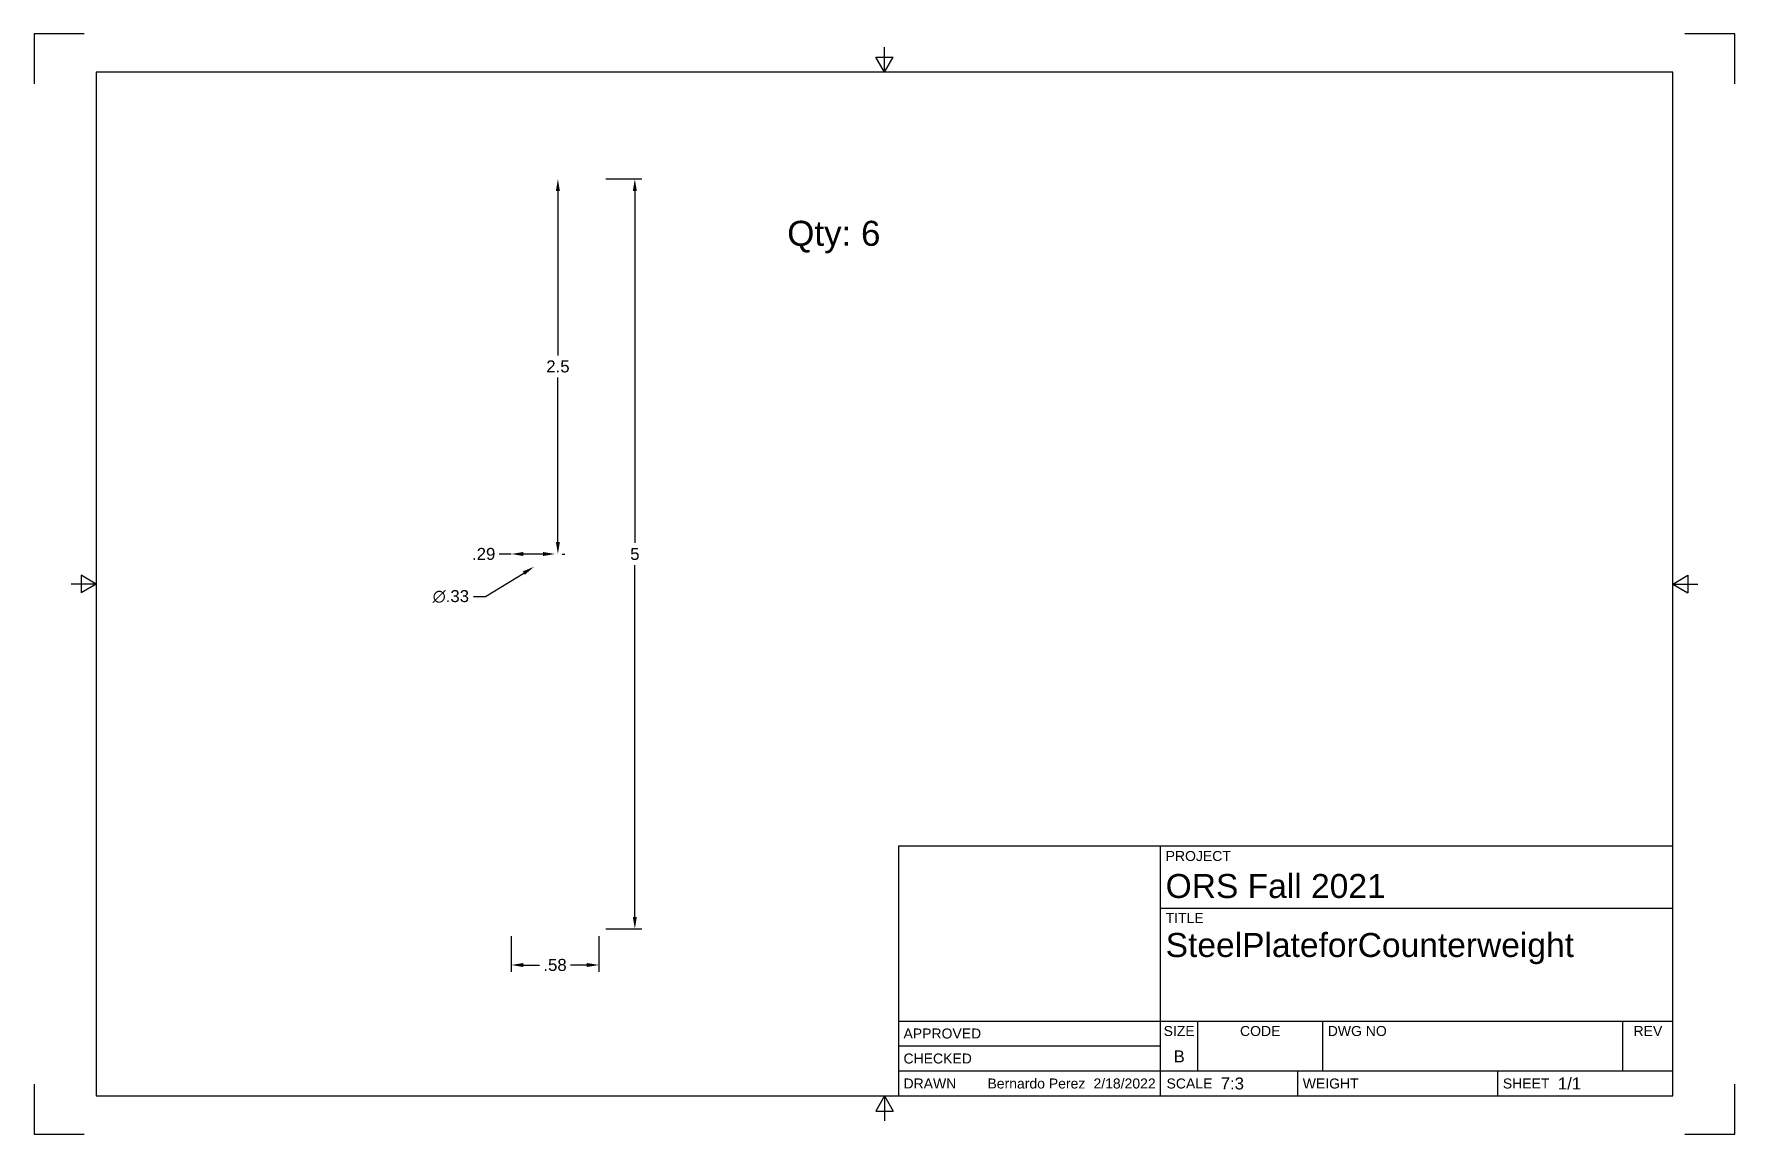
# Paper-space layout 'Sheet1' of a CAD drawing. Header units: inches. Extents: x 0 to 17, y 0 to 11.
import ezdxf
from ezdxf.enums import TextEntityAlignment as Align

# ---------------------------------------------------------------- set-up
doc = ezdxf.new("R2010")
doc.units = ezdxf.units.IN
doc.header["$LTSCALE"] = 0.75
doc.header["$MEASUREMENT"] = 0
doc.layers.add('Annotations', color=7, linetype='Continuous', lineweight=25)
doc.layers.add('Dimensions', color=7, linetype='Continuous', lineweight=25)
doc.layers.add('Border', color=7, linetype='Continuous')
doc.layers.add('Titleblock', color=7, linetype='Continuous')
doc.styles.add('FusionTitle', font='arial.ttf')
doc.styles.get("Standard").update_dxf_attribs({"font": 'arial.ttf'})
doc.dimstyles.get("Standard").update_dxf_attribs({"dimtxt": 0.12, "dimasz": 0.12, "dimexe": 0.07, "dimexo": 0.07, "dimgap": 0.05, "dimtad": 0, "dimtih": 1, "dimtoh": 1, "dimzin": 12, "dimdsep": 46, "dimtxsty": 'Standard', "dimcen": 0, "dimclrd": 256, "dimclre": 256, "dimclrt": 256, "dimazin": 3, "dimtp": 0.01, "dimtm": 0.01, "dimtfac": 1, "dimtofl": 0, "dimtmove": 0, "dimatfit": 3, "dimfxl": 1, "dimtolj": 1, "dimtzin": 12, "dimarcsym": 1})

# ---------------------------------------------------------------- blocks, each defined once
blk = doc.blocks.new('ANSI_B_SHEET')
at = {"layer": 'Border'}
for p, q in [((8.413, 10.77), (8.587, 10.77)), ((8.5, 10.62), (8.413, 10.77)), ((8.5, 10.62), (8.5, 10.87)), ((8.5, 10.62), (8.587, 10.77)), ((16.38, 10.62), (0.62, 10.62)), ((0.62, 10.62), (0.62, 0.38)), ((16.38, 0.38), (16.38, 10.62)), ((0.62, 5.5), (0.37, 5.5)), ((0.47, 5.587), (0.47, 5.413)), ((0.62, 5.5), (0.47, 5.587)), ((0.62, 5.5), (0.47, 5.413)), ((16.38, 5.5), (16.53, 5.587)), ((16.38, 5.5), (16.63, 5.5)), ((16.38, 5.5), (16.53, 5.413)), ((16.53, 5.587), (16.53, 5.413)), ((0.62, 0.38), (16.38, 0.38)), ((8.5, 0.38), (8.413, 0.23)), ((8.5, 0.38), (8.5, 0.13)), ((8.5, 0.38), (8.587, 0.23)), ((8.413, 0.23), (8.587, 0.23))]:
    blk.add_line(p, q, dxfattribs=at)
at = {"layer": 'Defpoints'}
for p, q in [((0.5, 11), (0, 11)), ((0, 11), (0, 10.5)), ((17, 11), (16.5, 11)), ((17, 10.5), (17, 11)), ((0, 0.5), (0, 0)), ((17, 0), (17, 0.5)), ((0, 0), (0.5, 0)), ((16.5, 0), (17, 0))]:
    blk.add_line(p, q, dxfattribs=at)
blk = doc.blocks.new('ANSI_TITLEBLOCK')
at = {"layer": 'Titleblock'}
for p, q in [((0, 2.5), (-7.74, 2.5)), ((-7.74, 2.5), (-7.74, 0)), ((-5.12, 0), (-5.12, 2.5)), ((0, 0), (0, 2.5)), ((-5.12, 1.88), (0, 1.88)), ((-7.74, 0.75), (0, 0.75)), ((-4.75, 0.25), (-4.75, 0.75)), ((-3.5, 0.25), (-3.5, 0.75)), ((-0.5, 0.25), (-0.5, 0.75)), ((-7.74, 0.5), (-5.12, 0.5)), ((-7.74, 0.25), (0, 0.25)), ((-3.75, 0), (-3.75, 0.25)), ((-1.75, 0), (-1.75, 0.25)), ((-7.74, 0), (0, 0))]:
    blk.add_line(p, q, dxfattribs=at)
at = {"layer": 'Titleblock', "style": 'FusionTitle'}
for s, p in [('PROJECT', (-5.07, 2.45)), ('TITLE', (-5.07, 1.83)), ('DWG NO', (-3.45, 0.7))]:
    blk.add_text(s, height=0.1, dxfattribs=at).set_placement(p, align=Align.TOP_LEFT)
for s, p in [('SIZE', (-4.935, 0.7)), ('CODE', (-4.125, 0.7)), ('REV', (-0.25, 0.7))]:
    blk.add_text(s, height=0.1, dxfattribs=at).set_placement(p, align=Align.TOP_CENTER)
for s, p in [('APPROVED', (-7.69, 0.625)), ('CHECKED', (-7.69, 0.375)), ('DRAWN', (-7.69, 0.125)), ('SCALE', (-5.061, 0.125)), ('WEIGHT', (-3.7, 0.125)), ('SHEET', (-1.7, 0.125))]:
    blk.add_text(s, height=0.1, dxfattribs=at).set_placement(p, align=Align.MIDDLE_LEFT)
for tag, height, p in [('PROJECT', 0.24, (-5.07, 2.22)), ('TITLE_1', 0.24, (-5.07, 1.63)), ('TITLE_2', 0.24, (-5.07, 1.29)), ('TITLE_3', 0.12, (-5.07, 0.95))]:
    blk.add_attdef(tag, text='', height=height, dxfattribs=at).set_placement(p, align=Align.TOP_LEFT)
for tag, height, p in [('APPROVED_BY', 0.1, (-6.851, 0.625)), ('CHECKED_BY', 0.1, (-6.851, 0.375)), ('DRAWN_BY', 0.1, (-6.851, 0.125)), ('SCALE', 0.12, (-4.52, 0.125)), ('WEIGHT', 0.12, (-3.1, 0.125)), ('SHEET', 0.12, (-1.15, 0.125))]:
    blk.add_attdef(tag, text='', height=height, dxfattribs=at).set_placement(p, align=Align.MIDDLE_LEFT)
for tag, p in [('APPROVED_DATE', (-5.17, 0.625)), ('CHECKED_DATE', (-5.17, 0.375)), ('DRAWN_DATE', (-5.17, 0.125))]:
    blk.add_attdef(tag, text='', height=0.1, dxfattribs=at).set_placement(p, align=Align.MIDDLE_RIGHT)
for tag, p in [('SIZE', (-4.935, 0.3)), ('CODE', (-4.125, 0.3)), ('REV', (-0.25, 0.3))]:
    blk.add_attdef(tag, text='', height=0.12, dxfattribs=at).set_placement(p, align=Align.BOTTOM_CENTER)
blk.add_attdef('DWG_NO', text='', height=0.12, dxfattribs=at).set_placement((-3.45, 0.3), align=Align.BOTTOM_LEFT)
blk = doc.blocks.new('*D16')
at = {"layer": 'Defpoints', "color": 0, "transparency": 16777216}
for p in [(5.645, 9.55), (6.005, 9.55), (5.645, 2.05)]:
    blk.add_point(p, dxfattribs=at)
at = {"layer": 'Dimensions', "lineweight": -2, "transparency": 16777216}
for p, q in [((5.715, 9.55), (6.075, 9.55)), ((6.005, 9.43), (6.005, 5.911)), ((6.005, 2.17), (6.005, 5.689)), ((5.715, 2.05), (6.075, 2.05))]:
    blk.add_line(p, q, dxfattribs=at)
at = {"layer": 'Dimensions', "transparency": 16777216}
for points in [[(5.985, 9.43), (6.025, 9.43), (6.005, 9.55)], [(5.985, 2.17), (6.025, 2.17), (6.005, 2.05)]]:
    blk.add_solid(points, dxfattribs=at)
at = {"layer": 'Dimensions', "transparency": 16777216, "insert": (6.005, 5.8), "char_height": 0.12, "attachment_point": 5}
blk.add_mtext('\\A1;5', dxfattribs=at)
blk = doc.blocks.new('*D17')
at = {"layer": 'Defpoints', "color": 0, "transparency": 16777216}
for p in [(4.769, 2.05), (5.645, 2.05), (5.645, 1.69)]:
    blk.add_point(p, dxfattribs=at)
at = {"layer": 'Dimensions', "lineweight": -2, "transparency": 16777216}
for p, q in [((4.769, 1.98), (4.769, 1.62)), ((5.645, 1.98), (5.645, 1.62)), ((4.889, 1.69), (5.052, 1.69)), ((5.525, 1.69), (5.362, 1.69))]:
    blk.add_line(p, q, dxfattribs=at)
at = {"layer": 'Dimensions', "transparency": 16777216}
for points in [[(4.889, 1.71), (4.889, 1.67), (4.769, 1.69)], [(5.525, 1.71), (5.525, 1.67), (5.645, 1.69)]]:
    blk.add_solid(points, dxfattribs=at)
at = {"layer": 'Dimensions', "transparency": 16777216, "insert": (5.207, 1.69), "char_height": 0.12, "attachment_point": 5}
blk.add_mtext('\\A1;.58', dxfattribs=at)
blk = doc.blocks.new('*D18')
at = {"layer": 'Defpoints', "color": 0, "transparency": 16777216}
for p in [(5.417, 5.929), (4.997, 5.672)]:
    blk.add_point(p, dxfattribs=at)
at = {"layer": 'Dimensions', "lineweight": -2, "transparency": 16777216}
for p, q in [((4.511, 5.375), (4.894, 5.609)), ((4.391, 5.375), (4.511, 5.375))]:
    blk.add_line(p, q, dxfattribs=at)
at = {"layer": 'Dimensions', "transparency": 16777216}
blk.add_solid([(4.884, 5.626), (4.905, 5.592), (4.997, 5.672)], dxfattribs=at)
at = {"layer": 'Dimensions', "transparency": 16777216, "insert": (4.166, 5.375), "char_height": 0.12, "attachment_point": 5}
blk.add_mtext('\\A1;∅.33', dxfattribs=at)
blk = doc.blocks.new('*D19')
at = {"layer": 'Defpoints', "color": 0, "transparency": 16777216}
for p in [(4.769, 5.8), (4.769, 5.8), (5.207, 5.8)]:
    blk.add_point(p, dxfattribs=at)
at = {"layer": 'Dimensions', "lineweight": -2, "transparency": 16777216}
for p, q in [((4.769, 5.8), (4.649, 5.8)), ((5.087, 5.8), (4.889, 5.8))]:
    blk.add_line(p, q, dxfattribs=at)
at = {"layer": 'Dimensions', "transparency": 16777216}
for points in [[(4.889, 5.82), (4.889, 5.78), (4.769, 5.8)], [(5.087, 5.82), (5.087, 5.78), (5.207, 5.8)]]:
    blk.add_solid(points, dxfattribs=at)
at = {"layer": 'Dimensions', "transparency": 16777216, "insert": (4.494, 5.8), "char_height": 0.12, "attachment_point": 5}
blk.add_mtext('\\A1;.29', dxfattribs=at)
blk = doc.blocks.new('*D20')
at = {"layer": 'Defpoints', "color": 0, "transparency": 16777216}
for p in [(5.236, 9.55), (5.236, 9.55), (5.207, 5.8)]:
    blk.add_point(p, dxfattribs=at)
at = {"layer": 'Dimensions', "lineweight": -2, "transparency": 16777216}
for p, q in [((5.236, 9.43), (5.236, 7.786)), ((5.236, 5.92), (5.236, 7.564)), ((5.277, 5.8), (5.306, 5.8))]:
    blk.add_line(p, q, dxfattribs=at)
at = {"layer": 'Dimensions', "transparency": 16777216}
for points in [[(5.216, 9.43), (5.256, 9.43), (5.236, 9.55)], [(5.216, 5.92), (5.256, 5.92), (5.236, 5.8)]]:
    blk.add_solid(points, dxfattribs=at)
at = {"layer": 'Dimensions', "transparency": 16777216, "insert": (5.236, 7.675), "char_height": 0.12, "attachment_point": 5}
blk.add_mtext('\\A1;2.5', dxfattribs=at)

psp = doc.layouts.new('Sheet1')

# ---------------------------------------------------------------- block references
at = {"layer": 'Border'}
psp.add_blockref('ANSI_B_SHEET', (0, 0), dxfattribs=at)
at = {"layer": 'Titleblock'}
psp.add_blockref('ANSI_TITLEBLOCK', (16.38, 0.38), dxfattribs=at).add_auto_attribs({'SHEET': '1/1', 'SCALE': '7:3', 'DRAWN_DATE': '2/18/2022', 'DRAWN_BY': 'Bernardo Perez', 'SIZE': 'B', 'PROJECT': 'ORS Fall 2021', 'TITLE_1': 'SteelPlateforCounterweight'})

# ---------------------------------------------------------------- texts
at = {"layer": 'Annotations', "insert": (7.528, 9.132), "char_height": 0.25, "attachment_point": 1}
psp.add_mtext_dynamic_manual_height_columns('Qty: 6', width=2.91028, gutter_width=0.6, heights=[0], dxfattribs=at)

# ---------------------------------------------------------------- dimensions: what is measured, and where the dimension line sits
at = {"layer": 'Dimensions'}
dim = psp.add_linear_dim(base=(5.236, 9.55), p1=(5.207, 5.8), p2=(5.236, 9.55), angle=270, dimstyle='Standard', override={"dimlfac": -0.666667, "dimclrd": 256, "dimclre": 256}, dxfattribs=at)
dim.commit()
dim.dimension.update_dxf_attribs({"geometry": '*D20', "text_midpoint": (5.236, 7.675)})
for p1, p2, picture, middle in [((5.645, 2.05), (5.645, 9.55), '*D16', (6.005, 5.8)), ((4.769, 2.05), (5.645, 2.05), '*D17', (5.207, 1.69))]:
    dim = psp.add_aligned_dim(p1=p1, p2=p2, distance=-0.36, dimstyle='Standard', override={"dimlfac": -0.666667, "dimclrd": 256, "dimclre": 256}, dxfattribs=at)
    dim.commit()
    dim.dimension.update_dxf_attribs({"geometry": picture, "text_midpoint": middle})
dim = psp.add_diameter_dim_2p(p1=(5.417, 5.929), p2=(4.997, 5.672), dimstyle='Standard', override={"dimlfac": -0.666667, "dimclrd": 256, "dimclre": 256}, dxfattribs=at)
dim.commit()
dim.dimension.update_dxf_attribs({"geometry": '*D18', "text_midpoint": (4.166, 5.375), "dimtype": 163})
dim = psp.add_linear_dim(base=(4.769, 5.8), p1=(5.207, 5.8), p2=(4.769, 5.8), dimstyle='Standard', override={"dimlfac": -0.666667, "dimclrd": 256, "dimclre": 256}, dxfattribs=at)
dim.commit()
dim.dimension.update_dxf_attribs({"geometry": '*D19', "text_midpoint": (4.494, 5.8)})

doc.saveas('drawing.dxf')
